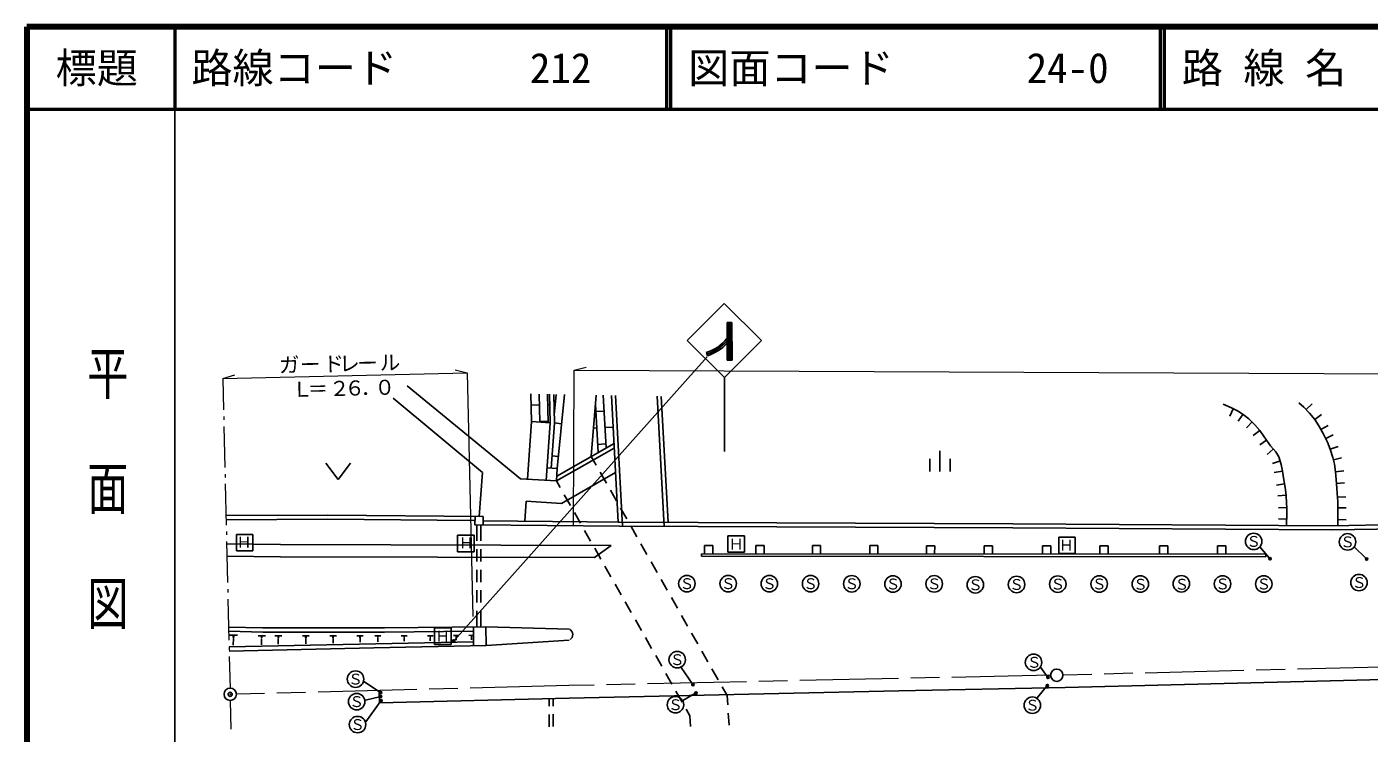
# Model space of a CAD drawing. Units: millimetres, scale not verified. Extents: x 40000 to 680000, y 20000 to 380000.
# Drawn here: x 40000 to 203154, y 294101 to 380000 of the extents above; entities that cross this region are included whole.
import ezdxf
from ezdxf.enums import TextEntityAlignment as Align

# ---------------------------------------------------------------- set-up
doc = ezdxf.new("R2010")
doc.units = ezdxf.units.MM
doc.header["$LTSCALE"] = 1000
doc.header["$PDMODE"] = 32
doc.header["$PDSIZE"] = 500
doc.linetypes.add('CHAIN', pattern=[18.5, 12, -1.5, 3.5, -1.5])
for name, color, linetype, lineweight in [('M-BGD', 7, 'Continuous', 25), ('M-BGD-HTXT', 7, 'Continuous', 13), ('M-BMK', 2, 'CHAIN', 13), ('M-BMK-SRVR', 3, 'Continuous', 25), ('M-STR-HTXT', 7, 'Continuous', 13), ('M-STR-STR1', 1, 'Continuous', 25), ('M-STR-STRC', 7, 'Continuous', 25), ('M-STR-STRD', 7, 'Continuous', 25), ('M-TTL', 2, 'Continuous', 140), ('M-TTL-BAND', 7, 'Continuous', 25), ('M-TTL-LINE', 7, 'Continuous', 50)]:
    doc.layers.add(name, color=color, linetype=linetype, lineweight=lineweight)
doc.layers.add('M-OTRS', color=6, linetype='Continuous')
doc.layers.add('M-TTL-TXT', color=7, linetype='Continuous')
doc.styles.add('@ＭＳ ゴシック', font='')
doc.styles.add('ＭＳ ゴシック', font='')
doc.styles.get('@ＭＳ ゴシック').set_extended_font_data('@MS Gothic')
doc.styles.get('ＭＳ ゴシック').set_extended_font_data('MS Gothic')

msp = doc.modelspace()

# ---------------------------------------------------------------- hatches: boundary and pattern name
at = {"layer": 'M-STR-STRC'}
for points in [[(125108, 344054), (125709, 344054), (125711, 339448), (125111, 339447)], [(125097, 342091), (124480, 341456), (123640, 340855), (123121, 340590), (122557, 340377), (122703, 340049), (123146, 340165), (123902, 340545), (124681, 341101), (125110, 341479)]]:
    msp.add_hatch(color=256, dxfattribs=at).paths.add_polyline_path(points)

# ---------------------------------------------------------------- linework, layer by layer
at = {"layer": 'M-BGD'}
for p, q in [((86209, 336340), (99983, 325036)), ((84537, 334827), (95376, 325806)), ((101272, 335353), (101344, 331997)), ((102274, 335333), (102345, 331928)), ((103276, 335313), (103347, 331848)), ((103536, 335313), (103617, 331838)), ((104037, 335303), (104118, 331818)), ((104098, 332819), (104347, 335293)), ((105349, 335274), (104450, 326280)), ((108586, 327803), (109215, 335204)), ((110056, 335195), (110398, 328795)), ((111058, 335175), (111883, 319772)), ((111558, 335165), (112414, 319271)), ((116606, 335066), (117472, 319242)), ((117107, 335056), (117952, 319743)), ((101293, 334000), (102294, 334021)), ((103296, 334041), (103576, 334051)), ((104197, 333831), (104077, 333841)), ((109115, 334063), (109427, 328264)), ((109155, 333221), (110157, 333272)), ((185402, 334093), (186404, 333663)), ((186644, 333543), (186203, 332651)), ((186404, 333663), (187215, 333243)), ((187215, 333243), (187996, 332732)), ((187796, 332862), (187225, 332051)), ((195207, 333746), (194606, 334266)), ((195858, 333075), (195207, 333746)), ((195518, 333445), (196228, 334136)), ((195898, 333035), (195858, 333075)), ((196549, 332244), (195898, 333035)), ((196549, 332244), (197361, 332835)), ((101344, 331997), (100835, 324987)), ((101344, 331997), (103617, 331838)), ((102345, 332018), (103347, 332038)), ((103617, 331838), (103118, 324827)), ((104118, 331818), (103729, 326319)), ((104999, 331738), (104118, 331828)), ((108875, 331198), (109266, 331218)), ((110267, 331269), (111269, 331329)), ((187996, 332732), (188517, 332322)), ((188928, 331961), (188237, 331230)), ((188517, 332322), (189278, 331601)), ((189278, 331601), (189870, 330890)), ((197050, 331473), (196549, 332244)), ((197561, 330561), (197050, 331473)), ((197291, 331042), (198162, 331533)), ((189870, 330890), (189058, 330289)), ((190671, 329728), (189850, 329157)), ((189870, 330890), (190391, 330139)), ((190391, 330139), (190972, 329308)), ((197652, 330391), (197561, 330561)), ((198103, 329490), (197652, 330391)), ((197892, 329930), (198793, 330371)), ((111400, 328765), (104370, 324777)), ((111370, 329326), (104400, 325368)), ((109377, 329215), (110378, 329276)), ((150991, 325942), (150991, 328445)), ((191503, 328647), (190742, 328006)), ((190972, 329308), (191172, 329047)), ((191172, 329047), (191803, 328296)), ((191803, 328296), (192174, 327695)), ((198433, 328629), (198103, 329490)), ((198433, 328629), (199375, 328949)), ((198724, 327627), (198433, 328629)), ((76347, 326943), (77849, 324940)), ((77849, 324940), (79351, 326944)), ((104450, 326280), (103228, 326349)), ((104600, 327752), (103838, 327832)), ((149739, 325941), (149739, 327444)), ((152243, 325942), (152243, 327444)), ((192364, 327205), (191413, 326904)), ((192174, 327695), (192475, 326754)), ((192475, 326754), (192605, 325953)), ((198925, 326816), (198724, 327627)), ((198804, 327327), (199776, 327567)), ((199065, 325885), (198925, 326816)), ((95376, 325806), (94967, 320438)), ((104370, 324777), (99983, 325036)), ((104450, 326280), (104370, 324777)), ((111551, 325781), (104972, 322043)), ((192605, 325953), (191624, 325782)), ((192605, 325953), (192796, 324891)), ((192796, 324891), (192946, 323960)), ((199065, 325885), (200057, 326005)), ((199145, 324963), (199065, 325885)), ((199226, 323912), (199145, 324963)), ((192876, 324411), (191884, 324260)), ((192946, 323960), (193057, 323039)), ((199186, 324462), (200177, 324543)), ((199286, 323241), (199226, 323912)), ((199346, 322289), (199286, 323241)), ((100675, 322302), (100526, 319889)), ((104972, 322043), (100675, 322302)), ((193057, 323039), (192065, 322948)), ((193137, 321536), (192136, 321516)), ((193057, 323039), (193127, 322047)), ((193127, 322047), (193137, 321536)), ((193137, 321536), (193147, 320585)), ((199316, 322790), (200318, 322850)), ((199367, 321418), (199346, 322289)), ((199367, 321488), (200368, 321508)), ((199367, 320466), (199367, 321418)), ((76529, 320623), (64210, 320560)), ((76529, 320123), (64220, 320059)), ((94336, 319947), (76529, 320123)), ((95478, 320438), (76539, 320623)), ((94476, 319947), (94336, 319947)), ((94476, 320448), (94466, 319446)), ((95468, 319437), (95478, 320438)), ((108097, 319811), (95478, 319937)), ((111883, 319772), (108097, 319811)), ((193127, 320134), (192126, 320174)), ((193147, 320585), (193098, 319593)), ((264106, 320524), (198616, 319314)), ((264116, 320023), (198616, 318814)), ((199357, 319305), (199367, 320466)), ((199367, 320066), (200369, 320056)), ((112043, 319271), (94466, 319446)), ((94697, 319436), (94694, 317472)), ((95197, 319437), (95195, 317472)), ((112023, 319772), (111883, 319772)), ((112053, 319772), (112023, 319772)), ((159837, 319564), (112053, 319772)), ((159837, 319063), (112053, 319271)), ((159837, 319564), (198616, 319314)), ((159837, 319063), (198606, 318814)), ((193098, 319593), (193088, 319353)), ((64291, 317115), (70821, 317056)), ((111042, 316937), (70811, 317056)), ((111042, 316937), (108980, 315444)), ((122380, 316920), (122370, 315918)), ((123381, 316920), (122380, 316920)), ((123372, 315919), (123381, 316920)), ((128599, 316912), (128600, 315910)), ((129601, 316912), (128599, 316912)), ((129601, 315910), (129601, 316912)), ((135480, 316904), (135480, 315902)), ((136481, 316904), (135480, 316904)), ((136482, 315902), (136481, 316904)), ((143452, 316906), (142451, 316905)), ((142451, 316905), (142451, 315904)), ((143452, 315904), (143452, 316906)), ((149351, 316897), (149341, 315896)), ((150353, 316898), (149351, 316897)), ((150343, 315896), (150353, 316898)), ((156352, 316889), (156352, 315888)), ((157354, 316889), (156352, 316889)), ((157354, 315888), (157354, 316889)), ((163463, 316881), (163463, 315880)), ((164464, 316881), (163463, 316881)), ((164465, 315880), (164464, 316881)), ((170424, 316883), (170424, 315881)), ((171425, 316873), (170424, 316883)), ((171425, 315872), (171425, 316873)), ((177665, 316875), (177665, 315873)), ((178666, 316875), (177665, 316875)), ((178666, 315874), (178666, 316875)), ((184715, 316867), (184716, 315865)), ((185717, 316867), (184715, 316867)), ((185717, 315866), (185717, 316867)), ((64321, 315612), (70811, 315554)), ((108980, 315444), (70811, 315554)), ((94693, 316472), (94691, 314972)), ((95194, 316472), (95191, 314972)), ((190595, 315857), (122000, 315918)), ((122000, 315918), (122000, 315618)), ((190595, 315556), (122000, 315618)), ((190595, 315857), (190595, 315556)), ((94689, 313972), (94687, 312472)), ((95190, 313972), (95188, 312472)), ((94686, 311472), (94684, 309972)), ((95187, 311472), (95185, 309972)), ((94683, 308972), (94680, 307007)), ((95183, 308972), (95181, 307007)), ((68700, 306900), (64524, 306989)), ((83473, 306894), (68700, 306900)), ((95792, 307018), (83473, 306894)), ((94279, 307007), (94300, 304744)), ((105977, 306730), (95792, 307018)), ((95792, 307018), (95812, 304774)), ((68680, 306399), (64534, 306488)), ((94300, 305214), (64585, 304585)), ((64634, 306028), (65606, 306008)), ((64995, 305827), (65235, 305818)), ((65085, 305627), (65145, 305627)), ((65115, 305627), (65095, 304786)), ((68100, 305948), (69001, 305929)), ((68430, 305758), (68660, 305758)), ((68510, 305578), (68570, 305578)), ((68540, 305578), (68531, 304857)), ((83473, 306393), (68690, 306399)), ((70133, 305929), (70994, 305929)), ((70453, 305749), (70674, 305749)), ((70533, 305579), (70594, 305579)), ((70563, 305579), (70564, 304908)), ((73498, 305930), (74329, 305930)), ((73808, 305760), (74019, 305770)), ((73889, 305600), (73939, 305600)), ((73909, 305600), (73909, 304979)), ((76823, 305941), (77624, 305941)), ((77123, 305781), (77324, 305781)), ((77204, 305620), (77254, 305620)), ((77224, 305620), (77224, 305060)), ((80118, 305942), (80869, 305942)), ((80398, 305792), (80589, 305792)), ((80469, 305641), (80519, 305641)), ((80499, 305641), (80499, 305151)), ((82301, 305942), (83022, 305943)), ((82572, 305802), (82752, 305802)), ((82632, 305652), (82682, 305662)), ((82662, 305652), (82662, 305211)), ((94290, 306506), (83483, 306393)), ((85516, 305953), (86207, 305953)), ((85777, 305813), (85947, 305813)), ((85847, 305673), (85887, 305673)), ((85867, 305673), (85867, 305282)), ((88711, 305954), (89372, 305954)), ((88962, 305824), (89122, 305824)), ((89022, 305694), (89062, 305694)), ((89042, 305694), (89042, 305343)), ((91876, 305965), (92507, 305965)), ((92106, 305835), (92267, 305835)), ((92167, 305705), (92207, 305705)), ((92187, 305705), (92187, 305404)), ((93719, 305985), (94340, 306006)), ((93959, 305865), (94109, 305875)), ((94019, 305745), (94059, 305745)), ((94039, 305745), (94050, 305435)), ((95812, 304774), (105898, 305418)), ((82162, 304460), (64595, 304085)), ((95812, 304774), (82162, 304460)), ((82964, 299012), (83034, 299082)), ((103476, 298266), (103474, 297377)), ((103977, 298266), (103975, 297397)), ((103472, 296377), (103469, 294877)), ((103973, 296397), (103970, 294897))]:
    msp.add_line(p, q, dxfattribs=at)
msp.add_arc((105617, 306089), 731, 303.6644, 59.93918, dxfattribs=at)
at = {"layer": 'M-BGD-HTXT'}
for p, q in [((63825, 337245), (63913, 333408)), ((63932, 332608), (63941, 332208)), ((63960, 331408), (64075, 326409)), ((64094, 325610), (64103, 325210)), ((64122, 324410), (64237, 319411)), ((64256, 318611), (64265, 318212)), ((64283, 317412), (64399, 312413)), ((64418, 311613), (64427, 311213)), ((64445, 310414), (64561, 305415)), ((64580, 304615), (64589, 304215)), ((64607, 303416), (64696, 299578)), ((64727, 298075), (64808, 294572))]:
    msp.add_line(p, q, dxfattribs=at)
at = {"layer": 'M-BMK'}
for p, q in [((206433, 302170), (165931, 301168)), ((145950, 300752), (105879, 299879)), ((164429, 301137), (145950, 300752)), ((105879, 299879), (65467, 298837))]:
    msp.add_line(p, q, dxfattribs=at)
at = {"layer": 'M-BMK-SRVR'}
for centre in [(165180, 301147), (64716, 298827)]:
    msp.add_circle(centre, 751, dxfattribs=at)
at = {"layer": 'M-OTRS'}
msp.add_point((64716, 298827), dxfattribs=at)
at = {"layer": 'M-STR-HTXT'}
for p, q in [((63825, 337245), (93540, 337934)), ((92078, 338285), (93540, 337934)), ((93540, 337934), (94219, 308269)), ((106445, 319289), (106520, 338228)), ((106520, 338228), (107972, 338619)), ((106520, 338228), (324715, 337316)), ((63825, 337245), (65267, 337666))]:
    msp.add_line(p, q, dxfattribs=at)
at = {"layer": 'M-STR-STR1'}
for p, q in [((108606, 327753), (109207, 326693)), ((104370, 324777), (104826, 323975)), ((109701, 325824), (110441, 324519)), ((105320, 323105), (106061, 321801)), ((110935, 323649), (111675, 322345)), ((112169, 321475), (112909, 320170)), ((106554, 320932), (107295, 319627)), ((107789, 318758), (108530, 317454)), ((113402, 319301), (114143, 317996)), ((109024, 316584), (109765, 315280)), ((114636, 317127), (115377, 315822)), ((115870, 314952), (116611, 313648)), ((110259, 314410), (111000, 313106)), ((111494, 312237), (112234, 310932)), ((117104, 312778), (117845, 311473)), ((112728, 310063), (113469, 308758)), ((118338, 310604), (119078, 309299)), ((119572, 308429), (120312, 307125)), ((113963, 307889), (114704, 306585)), ((115198, 305715), (115939, 304411)), ((120806, 306255), (121546, 304951)), ((116433, 303541), (117174, 302237)), ((122040, 304081), (122780, 302776)), ((123274, 301907), (124014, 300602)), ((117667, 301368), (118408, 300063)), ((118902, 299194), (119643, 297890)), ((124508, 299732), (125109, 298673)), ((125187, 297550), (125109, 298673)), ((120137, 297020), (120593, 296218)), ((120683, 294915), (120593, 296218)), ((125360, 295056), (125256, 296552))]:
    msp.add_line(p, q, dxfattribs=at)
at = {"layer": 'M-STR-STRC'}
for p, q in [((124777, 346367), (120272, 341859)), ((129285, 341863), (124777, 346367)), ((125709, 344054), (125108, 344054)), ((125108, 344054), (125111, 339447)), ((125309, 344054), (125311, 339447)), ((125509, 344054), (125511, 339448)), ((125709, 344054), (125711, 339448)), ((120272, 341859), (124781, 337354)), ((124781, 337354), (129285, 341863)), ((125089, 342091), (125109, 342091)), ((125110, 341490), (125110, 341450)), ((125110, 341490), (125111, 339447)), ((122694, 339855), (91986, 305424)), ((122596, 340387), (122717, 340007)), ((125711, 339448), (125111, 339447)), ((124781, 337354), (124785, 328341)), ((65473, 316264), (65472, 318267)), ((65472, 318267), (67475, 318267)), ((67475, 318267), (67476, 316264)), ((92354, 316161), (92353, 318164)), ((92353, 318164), (94357, 318164)), ((94357, 318164), (94357, 316161)), ((125214, 316110), (125214, 318113)), ((125214, 318113), (127217, 318113)), ((127217, 318113), (127217, 316110)), ((165426, 317943), (167429, 317944)), ((165426, 315940), (165426, 317943)), ((167429, 317944), (167429, 315941)), ((191006, 315426), (189873, 316748)), ((202744, 315389), (201351, 316771)), ((67476, 316264), (65473, 316264)), ((94357, 316161), (92354, 316161)), ((127217, 316110), (125214, 316110)), ((167429, 315941), (165426, 315940)), ((191076, 315276), (191146, 315346)), ((202814, 315249), (202894, 315319)), ((89553, 304903), (89552, 306906)), ((89552, 306906), (91555, 306906)), ((91555, 306906), (91556, 304903)), ((91856, 305274), (91926, 305344)), ((91556, 304903), (89553, 304903)), ((120872, 300144), (119550, 302107)), ((164028, 300997), (163206, 302108)), ((82874, 299132), (80971, 300373)), ((164078, 300837), (164148, 300907)), ((82994, 298521), (83065, 298591)), ((121193, 298912), (119751, 298090)), ((120922, 299984), (120992, 300054)), ((121293, 298952), (121363, 299022)), ((163938, 299785), (162807, 298403)), ((163998, 299865), (164068, 299935)), ((82884, 298521), (81162, 298110)), ((82965, 297920), (81203, 295486)), ((83015, 298010), (83085, 298080))]:
    msp.add_line(p, q, dxfattribs=at)
for centre, radius in [((189112, 317419), 1002), ((200530, 317362), 1002), ((191106, 315316), 140), ((191106, 315316), 110), ((191106, 315316), 80.1), ((191106, 315316), 50.1), ((191106, 315316), 20), ((202854, 315279), 140), ((202854, 315279), 110), ((202854, 315279), 80.1), ((202854, 315279), 50.1), ((202854, 315279), 20), ((120228, 312282), 1002), ((125246, 312284), 1002), ((130253, 312275), 1002), ((135261, 312276), 1002), ((140269, 312268), 1002), ((150284, 312260), 1002), ((180330, 312269), 1002), ((201913, 312415), 1002), ((145276, 312239), 1002), ((155292, 312142), 1002), ((160299, 312183), 1002), ((165307, 312224), 1002), ((170345, 312246), 1002), ((175342, 312237), 1002), ((185338, 312250), 1002), ((190345, 312241), 1002), ((91886, 305314), 140), ((91886, 305314), 110), ((91886, 305314), 80.1), ((91886, 305314), 50.1), ((91886, 305314), 20), ((119049, 303038), 1002), ((162365, 302709), 1002), ((79949, 300674), 1002), ((164118, 300877), 140), ((164118, 300877), 110), ((164118, 300877), 80.1), ((164118, 300877), 50.1), ((164118, 300877), 20), ((80090, 297939), 1002), ((83004, 299042), 140), ((83024, 298561), 140), ((83004, 299042), 110), ((83024, 298561), 110), ((83004, 299042), 80.1), ((83024, 298561), 80.1), ((83004, 299042), 50.1), ((83024, 298561), 50.1), ((83004, 299042), 20), ((83024, 298561), 20), ((120952, 300014), 140), ((120952, 300014), 110), ((120952, 300014), 80.1), ((120952, 300014), 50.1), ((120952, 300014), 20), ((121323, 298982), 140), ((121323, 298982), 110), ((121323, 298982), 80.1), ((121323, 298982), 50.1), ((121323, 298982), 20), ((164038, 299895), 140), ((164038, 299895), 110), ((164038, 299895), 80.1), ((164038, 299895), 50.1), ((164038, 299895), 20), ((83055, 298040), 140), ((83055, 298040), 110), ((83055, 298040), 80.1), ((83055, 298040), 50.1), ((83055, 298040), 20), ((118840, 297559), 1002), ((162216, 297501), 1002), ((80191, 295145), 1002)]:
    msp.add_circle(centre, radius, dxfattribs=at)
for radius, end in [(5398, 320.55524), (5598, 318.12985), (5798, 315.97063)]:
    msp.add_arc((120932, 345524), radius, 287.88689, end, dxfattribs=at)
at = {"layer": 'M-STR-STRD'}
for p, q in [((166212, 299665), (206463, 300668)), ((82854, 297780), (82814, 299282)), ((145981, 299259), (105910, 298377)), ((166212, 299665), (145981, 299249)), ((105910, 298377), (82854, 297780))]:
    msp.add_line(p, q, dxfattribs=at)
at = {"layer": 'M-TTL'}
for p, q in [((40000, 380000), (40000, 20000)), ((680000, 380000), (40000, 380000))]:
    msp.add_line(p, q, dxfattribs=at)
at = {"layer": 'M-TTL-BAND'}
msp.add_line((58000, 370000), (58000, 20000), dxfattribs=at)
at = {"layer": 'M-TTL-LINE'}
for p, q in [((58000, 380000), (58000, 370000)), ((117750, 380000), (117750, 370000)), ((118250, 380000), (118250, 370000)), ((177750, 380000), (177750, 370000)), ((178250, 380000), (178250, 370000)), ((40000, 370000), (680000, 370000))]:
    msp.add_line(p, q, dxfattribs=at)

# ---------------------------------------------------------------- texts
at = {"layer": 'M-STR-HTXT', "style": 'ＭＳ ゴシック'}
for s, p in [('ガ', (70675, 337397)), ('ド', (76073, 337529)), ('レ', (77996, 337570)), ('ル', (82924, 337681)), ('ー', (73209, 337458)), ('ー', (80200, 337620)), ('Ｌ', (72288, 334433)), ('＝', (74171, 334474)), ('２', (76795, 334535)), ('６', (78628, 334585)), ('０', (82284, 334666)), ('．', (80601, 334626))]:
    msp.add_text(s, height=1833, rotation=1.327, dxfattribs=at).set_placement(p, align=Align.BOTTOM_LEFT)
at = {"layer": 'M-STR-STRC', "style": 'ＭＳ ゴシック'}
for s, p in [('Ｈ', (66407, 317336)), ('Ｈ', (93430, 317240)), ('Ｈ', (126213, 317090)), ('Ｈ', (166353, 316951)), ('Ｓ', (189112, 317419)), ('Ｓ', (200530, 317362)), ('Ｓ', (120228, 312282)), ('Ｓ', (125246, 312284)), ('Ｓ', (130253, 312275)), ('Ｓ', (135261, 312276)), ('Ｓ', (140269, 312268)), ('Ｓ', (145276, 312239)), ('Ｓ', (150284, 312260)), ('Ｓ', (155292, 312142)), ('Ｓ', (160299, 312183)), ('Ｓ', (165307, 312224)), ('Ｓ', (170345, 312246)), ('Ｓ', (175358, 312208)), ('Ｓ', (180382, 312210)), ('Ｓ', (185338, 312250)), ('Ｓ', (190345, 312241)), ('Ｓ', (201939, 312422)), ('Ｈ', (90548, 305885)), ('Ｓ', (119049, 303038)), ('Ｓ', (162437, 302716)), ('Ｓ', (79949, 300674)), ('Ｓ', (80090, 297939)), ('Ｓ', (118840, 297559)), ('Ｓ', (162216, 297501)), ('Ｓ', (80191, 295145))]:
    msp.add_text(s, height=1320, rotation=0.016, dxfattribs=at).set_placement(p, align=Align.MIDDLE_CENTER)
at = {"layer": 'M-TTL-BAND', "style": '@ＭＳ ゴシック', "width": 1.4}
msp.add_text('平  面  図', height=3666, rotation=270, dxfattribs=at).set_placement((49777, 306475), align=Align.MIDDLE_RIGHT)
at = {"layer": 'M-TTL-TXT', "style": 'ＭＳ ゴシック'}
msp.add_text('標題', height=3666, dxfattribs=at).set_placement((48500, 375000), align=Align.MIDDLE_CENTER)
for s, p in [('路線コード', (60000, 375000)), ('図面コード', (120380, 375000)), ('路 線 名', (180380, 375000)), ('212', (101142, 375000)), ('24-0', (161521, 375000))]:
    msp.add_text(s, height=3666, dxfattribs=at).set_placement(p, align=Align.MIDDLE_LEFT)

doc.saveas('drawing.dxf')
